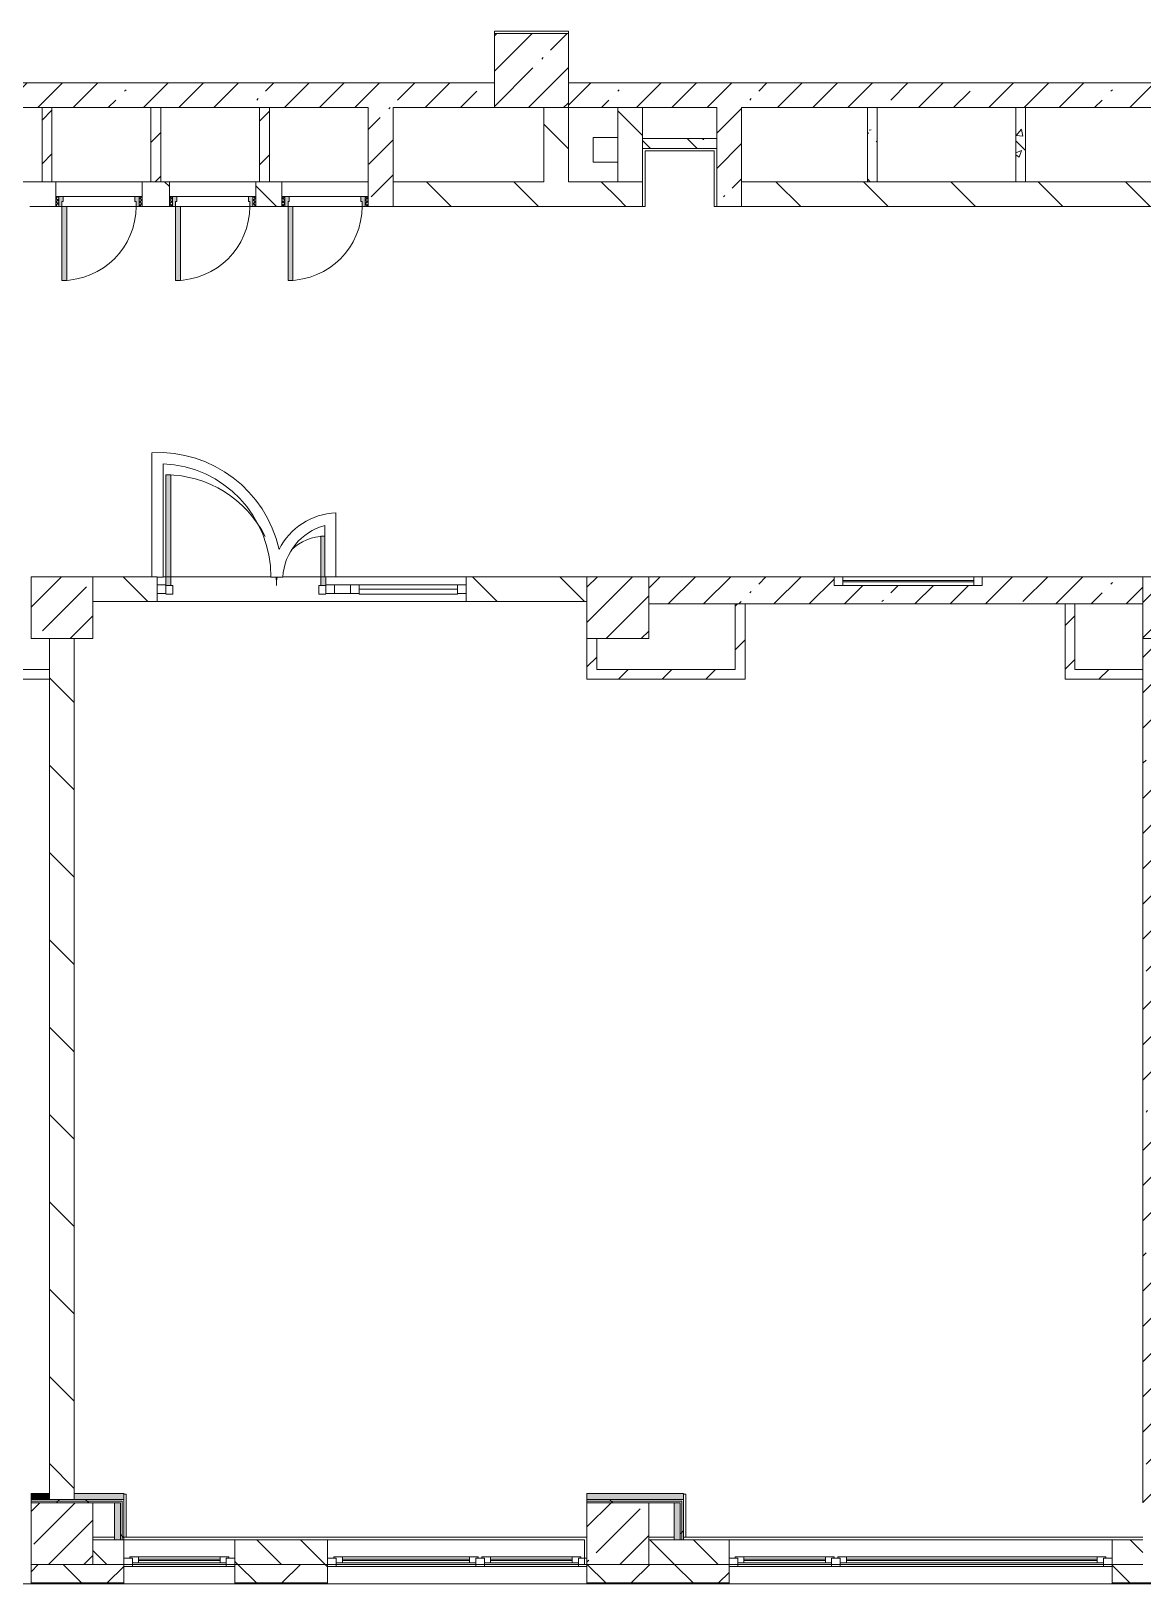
# Model space of a CAD drawing. Header units: millimetres. Extents: x -3245 to 186632, y -8553 to 29000.
# Drawn here: x 116032 to 125032, y -258 to 12320 of the extents above; entities that cross this region are included whole.
import ezdxf

# ---------------------------------------------------------------- set-up
doc = ezdxf.new("R2010")
doc.units = ezdxf.units.MM
for name, color, linetype, lineweight, true_color in [('A-DETL-GENF-5', 7, 'Continuous', 5, 0xaaaaaa), ('A-DOOR-2', 7, 'Continuous', 5, 0xaaaaaa), ('A-DOOR-3', 7, 'Continuous', 5, 0xe2e2e2), ('A-DOOR-FRAM-2', 7, 'Continuous', 5, 0xe2e2e2), ('A-DOOR-FRAM-3', 7, 'Continuous', 5, 0xaaaaaa), ('A-FLOR-2', 7, 'Continuous', 5, 0xaaaaaa), ('I-WALL-27', 7, 'Continuous', 5, 0xe7e7e7), ('I-WALL-28', 7, 'Continuous', 9, 0xe7e7e7), ('I-WALL-31', 7, 'Continuous', 5, 0x787878)]:
    doc.layers.add(name, color=color, linetype=linetype, lineweight=lineweight, true_color=true_color)
for name, color, linetype, lineweight in [('A-GLAZ-2', 7, 'Continuous', 5), ('A-GLAZ-CURT-3', 7, 'Continuous', 5), ('A-GLAZ-CWMG-4', 7, 'Continuous', 5), ('A-WALL', 7, 'Continuous', 9), ('A-WALL-7', 7, 'Continuous', 5), ('I-WALL-29', 7, 'Continuous', 5), ('S-COLS-2', 7, 'Continuous', 5)]:
    doc.layers.add(name, color=color, linetype=linetype, lineweight=lineweight)
pattern_1 = [(45, (59622.45, 0), (-285.1231, 285.1231), []), (45, (59907.57, 0), (-285.1231, 285.1231), [504.031, -100.806, 16.764, -84.042])]
pattern_2 = [(135, (59622.45, 0), (-353.5534, -353.5534), [])]
pattern_3 = [(45, (59622.45, 0), (-176.7767, 176.7767), [])]
pattern_4 = [(135, (59622.45, 0), (-377.1708, -377.1708), [533.4, -88.9, 17.78, -88.9]), (135, (59622.45, 376.94), (-377.1708, -377.1708), []), (50, (59622.45, 0), (637.6445, -55.7866), [66.675, -733.425]), (355, (59622.45, 0), (-123.3494, 668.699), [53.34, -586.74]), (100.451, (59675.6, -4.65), (514.299, 612.908), [56.665, -623.315]), (46.184, (59622.45, 177.8), (948.776, -147.15), [100.012, -1100.137]), (96.636, (59701.5, 165.5), (830.909, 865.997), [84.998, -934.973]), (351.184, (59622.45, 177.8), (830.918, 865.988), [80.01, -880.11]), (21, (59711.35, 133.35), (530.6506, -357.9283), [66.675, -733.425]), (326, (59711.35, 133.35), (216.308, 644.6585), [53.34, -586.74]), (71.451, (59755.6, 103.5), (746.9596, 286.7243), [56.665, -623.315]), (37.5, (59622.45, 0), (10.8105, 295.9426), [16.764, -562.864, 16.764, -578.866, -588.962]), (37.5, (59622.45, 0), (10.8105, 295.9426), [-1175.258, 16.764, -572.198]), (7.5, (59622.45, 0), (233.8692, 350.6318), [16.764, -322.834, 16.764, -549.529, -224.472]), (7.5, (59622.45, 0), (233.8692, 350.6318), [-905.891, 16.764, -207.708]), (327.5, (59424.2, 0), (474.5678, -20.0513), [16.764, -205.486, 16.764, -676.656, -920.115]), (327.5, (59424.2, 0), (474.5678, -20.0513), [-915.67, 16.764, -903.351]), (317.5, (59335.3, 0), (518.4522, 88.9934), [16.764, -272.161, 16.764, -443.738, -653.415]), (317.5, (59335.3, 0), (518.4522, 88.9934), [-749.427, 16.764, -636.651])]
pattern_5 = [(135, (59622.45, 0), (-176.7767, -176.7767), [])]
pattern_6 = [(45, (59622.45, 0), (-530.33, 530.33), []), (135, (59622.45, 0), (-530.33, -530.33), [])]

# ---------------------------------------------------------------- blocks, each defined once
blk = doc.blocks.new('BSC_Колонна _Прямоугольная - 500х500-V100-2_4_1_птичка')
at = {"layer": 'S-COLS-2'}
h = blk.add_hatch(dxfattribs=at)
h.set_pattern_fill('FP_109', color=256, style=0, pattern_type=2)
h.set_pattern_definition([(45, (-61160, -7650), (-285.1231, 285.1231), []), (45, (-60874.88, -7650), (-285.123, 285.123), [504.031, -100.806, 16.764, -84.042])])
h.paths.add_polyline_path([(-250, -250), (250, -250), (250, 250), (-250, 250)])
for p, q in [((250, 250), (-250, 250)), ((-250, 250), (-250, -250)), ((250, -250), (250, 250)), ((-250, -250), (250, -250))]:
    blk.add_line(p, q, dxfattribs=at)
blk = doc.blocks.new('BSC_Колонна _Прямоугольная - 500х500-V107-2_4_1_птичка')
at = {"layer": 'S-COLS-2'}
h = blk.add_hatch(dxfattribs=at)
h.set_pattern_fill('FP_116', color=256, style=0, pattern_type=2)
h.set_pattern_definition([(45, (-61160, -150), (-285.123, 285.123), []), (45, (-60874.88, -150), (-285.123, 285.123), [504.031, -100.806, 16.764, -84.042])])
h.paths.add_polyline_path([(-159, -250), (250, -250), (250, 250), (-250, 250), (-250, -250)])
for p, q in [((250, 250), (-250, 250)), ((-250, 250), (-250, -250)), ((250, -250), (250, 250)), ((-250, -250), (250, -250))]:
    blk.add_line(p, q, dxfattribs=at)
blk = doc.blocks.new('BSC_Колонна _Прямоугольная - 500х500-V111-2_4_1_птичка')
at = {"layer": 'S-COLS-2'}
h = blk.add_hatch(dxfattribs=at)
h.set_pattern_fill('FP_120', color=256, style=0, pattern_type=2)
h.set_pattern_definition([(45, (-65660, -7650), (-285.1231, 285.1231), []), (45, (-65374.88, -7650), (-285.1231, 285.1231), [504.031, -100.806, 16.764, -84.042])])
h.paths.add_polyline_path([(-22, -250), (250, -250), (250, 250), (-250, 250), (-250, -250)])
for p, q in [((250, 250), (-250, 250)), ((-250, 250), (-250, -250)), ((250, -250), (250, 250)), ((-250, -250), (250, -250))]:
    blk.add_line(p, q, dxfattribs=at)
blk = doc.blocks.new('BSC_Колонна _Прямоугольная - 500х500-V129-2_4_1_птичка')
at = {"layer": 'S-COLS-2'}
h = blk.add_hatch(dxfattribs=at)
h.set_pattern_fill('FP_147', color=256, style=0, pattern_type=2)
h.set_pattern_definition([(45, (-56660, -150), (-285.123, 285.123), []), (45, (-56374.88, -150), (-285.123, 285.123), [504.031, -100.806, 16.764, -84.042])])
h.paths.add_polyline_path([(-250, -250), (250, -250), (250, 250), (-250, 250), (-250, 80)])
for p, q in [((250, 250), (-250, 250)), ((-250, 250), (-250, -250)), ((250, -250), (250, 250)), ((-250, -250), (250, -250))]:
    blk.add_line(p, q, dxfattribs=at)
blk = doc.blocks.new('BSC_Колонна _Прямоугольная - 500х500-V130-2_4_1_птичка')
at = {"layer": 'S-COLS-2'}
h = blk.add_hatch(dxfattribs=at)
h.set_pattern_fill('FP_148', color=256, style=0, pattern_type=2)
h.set_pattern_definition([(45, (-56660, -7650), (-285.123, 285.123), []), (45, (-56374.88, -7650), (-285.123, 285.123), [504.031, -100.806, 16.764, -84.042])])
h.paths.add_polyline_path([(-250, -250), (250, -250), (250, 250), (-250, 250), (-250, 100)])
for p, q in [((250, 250), (-250, 250)), ((-250, 250), (-250, -250)), ((250, -250), (250, 250)), ((-250, -250), (250, -250))]:
    blk.add_line(p, q, dxfattribs=at)
blk = doc.blocks.new('BSC_Колонна _Прямоугольная - 600х600-V135-2_4_1_птичка')
at = {"layer": 'S-COLS-2'}
h = blk.add_hatch(dxfattribs=at)
h.set_pattern_fill('FP_153', color=256, style=0, pattern_type=2)
h.set_pattern_definition([(45, (-60460, -12000), (-285.1231, 285.1231), []), (45, (-60174.88, -12000), (-285.1231, 285.1231), [504.031, -100.806, 16.764, -84.042])])
h.paths.add_polyline_path([(-300, -300), (300, -300), (300, 300), (-300, 300), (-300, -201)])
for p, q in [((300, 300), (-300, 300)), ((-300, 300), (-300, -300)), ((300, -300), (300, 300)), ((-300, -300), (300, -300))]:
    blk.add_line(p, q, dxfattribs=at)
blk = doc.blocks.new('120_Окно_СКБ_2Ст - 120_Окно_СКБ_2Ст 3100х2500 _мал_створка слева_-22446080-2_4_1_птичка')
at = {"layer": 'A-GLAZ-2'}
for p, q in [((-1550, -127), (-1550, -57)), ((-1550, -57), (-1480, -57)), ((1550, -57), (-1550, -57)), ((-1480, -57), (-1480, -127)), ((650, -87), (-1480, -87)), ((-1480, -87), (-1480, -127)), ((-1430, -137), (-1430, -87)), ((-1430, -107), (600, -107)), ((600, -117), (-1430, -117)), ((600, -137), (600, -87)), ((650, -127), (650, -57)), ((650, -57), (720, -57)), ((650, -127), (650, -87)), ((720, -57), (720, -127)), ((1480, -87), (720, -87)), ((720, -87), (720, -127)), ((770, -137), (770, -87)), ((770, -107), (1430, -107)), ((1430, -117), (770, -117)), ((1430, -137), (1430, -87)), ((1480, -127), (1480, -57)), ((1480, -57), (1550, -57)), ((1480, -127), (1480, -87)), ((1550, -57), (1550, -127)), ((-1480, -127), (-1550, -127)), ((-1550, -127), (-1500, -127)), ((-1480, -127), (-1500, -127)), ((-1500, -127), (-1500, -137)), ((-1500, -137), (670, -137)), ((670, -137), (-1500, -137)), ((720, -127), (650, -127)), ((670, -127), (650, -127)), ((670, -127), (700, -127)), ((670, -137), (670, -127)), ((720, -127), (700, -127)), ((700, -127), (700, -137)), ((700, -137), (1500, -137)), ((1500, -137), (700, -137)), ((1550, -127), (1480, -127)), ((1500, -127), (1480, -127)), ((1500, -127), (1550, -127)), ((1500, -137), (1500, -127))]:
    blk.add_line(p, q, dxfattribs=at)
blk = doc.blocks.new('120_Окно_СКБ_1Ст - 120_Окно_СКБ_1Ст 900х2500_h_-20664874-2_4_1_птичка')
at = {"layer": 'A-GLAZ-2'}
for p, q in [((-450, -127), (-450, -57)), ((-450, -57), (-380, -57)), ((450, -57), (-450, -57)), ((-380, -57), (-380, -127)), ((380, -87), (-380, -87)), ((-380, -87), (-380, -127)), ((-330, -137), (-330, -87)), ((-330, -107), (330, -107)), ((330, -117), (-330, -117)), ((330, -137), (330, -87)), ((380, -127), (380, -57)), ((380, -57), (450, -57)), ((380, -127), (380, -87)), ((450, -57), (450, -127)), ((-380, -127), (-450, -127)), ((-450, -127), (-400, -127)), ((-380, -127), (-400, -127)), ((-400, -127), (-400, -137)), ((-400, -137), (400, -137)), ((400, -137), (-400, -137)), ((450, -127), (380, -127)), ((400, -127), (380, -127)), ((400, -127), (450, -127)), ((400, -137), (400, -127))]:
    blk.add_line(p, q, dxfattribs=at)
blk = doc.blocks.new('120_Окно_СКБ_2Ст - 120_Окно_СКБ_2Ст 2100х2500 _мал створка СЛЕВА_-22446485-2_4_1_птичка')
at = {"layer": 'A-GLAZ-2'}
for p, q in [((-1050, -127), (-1050, -57)), ((-1050, -57), (-980, -57)), ((1050, -57), (-1050, -57)), ((-980, -57), (-980, -127)), ((-220, -87), (-980, -87)), ((-980, -87), (-980, -127)), ((-930, -137), (-930, -87)), ((-930, -107), (-270, -107)), ((-270, -117), (-930, -117)), ((-270, -137), (-270, -87)), ((-220, -127), (-220, -57)), ((-220, -57), (-150, -57)), ((-220, -127), (-220, -87)), ((-150, -57), (-150, -127)), ((980, -87), (-150, -87)), ((-150, -87), (-150, -127)), ((-100, -137), (-100, -87)), ((-100, -107), (930, -107)), ((930, -117), (-100, -117)), ((930, -137), (930, -87)), ((980, -127), (980, -57)), ((980, -57), (1050, -57)), ((980, -127), (980, -87)), ((1050, -57), (1050, -127)), ((-980, -127), (-1050, -127)), ((-1050, -127), (-1000, -127)), ((-980, -127), (-1000, -127)), ((-1000, -127), (-1000, -137)), ((-1000, -137), (-200, -137)), ((-200, -137), (-1000, -137)), ((-150, -127), (-220, -127)), ((-200, -127), (-220, -127)), ((-200, -127), (-170, -127)), ((-200, -137), (-200, -127)), ((-150, -127), (-170, -127)), ((-170, -127), (-170, -137)), ((-170, -137), (1000, -137)), ((1000, -137), (-170, -137)), ((1050, -127), (980, -127)), ((1000, -127), (980, -127)), ((1000, -127), (1050, -127)), ((1000, -137), (1000, -127))]:
    blk.add_line(p, q, dxfattribs=at)
blk = doc.blocks.new('110_Дверь_СКБ_1Ст - д-18 700x2100h_Технический шкаф ЭОМ и СС-V192-2_4_1_птичка')
at = {"layer": 'A-DOOR-2'}
h = blk.add_hatch(dxfattribs=at)
h.set_pattern_fill('FP_188', color=256, style=0, pattern_type=2)
h.set_pattern_definition([(135, (1951.41, 164.685), (-14.14214, -14.14214), []), (225, (1951.41, 164.685), (14.14214, -14.14214), [])])
h.paths.add_polyline_path([(362.5, 100), (337.5, 100), (337.5, 20), (362.5, 20)])
at = {"layer": 'A-DOOR-3'}
h = blk.add_hatch(color=256, dxfattribs=at)
h.paths.add_polyline_path([(312.5, 100), (312.5, 60), (302.5, 60), (302.5, 20), (337.5, 20), (337.5, 100)])
h.paths.add_polyline_path([(-287.5, 100), (-312.5, 100), (-312.5, 20), (-277.5, 20), (-277.5, 60), (-287.5, 60)])
at = {"layer": 'A-DOOR-FRAM-2'}
blk.add_hatch(color=256, dxfattribs=at).paths.add_polyline_path([(272.5, 700), (272.5, 100), (312.5, 100), (312.5, 700)])
at = {"layer": 'A-DOOR-FRAM-3'}
h = blk.add_hatch(dxfattribs=at)
h.set_pattern_fill('FP_189', color=256, style=0, pattern_type=2)
h.set_pattern_definition([(45, (-171.384, 164.685), (-14.1421, 14.1421), []), (135, (-171.384, 164.685), (-14.1421, -14.1421), [])])
h.paths.add_polyline_path([(-318, 100), (-337.5, 100), (-337.5, 20), (-312.5, 20), (-312.5, 100)])
at = {"layer": 'A-DOOR-2'}
for p, q in [((312.5, 700), (272.5, 700)), ((272.5, 700), (272.5, 100)), ((312.5, 100), (312.5, 700)), ((272.5, 100), (312.5, 100))]:
    blk.add_line(p, q, dxfattribs=at)
blk.add_arc((312.5, 100), 600, 90, 180, dxfattribs=at)
at = {"layer": 'A-DOOR-FRAM-3'}
for p, q in [((-312.5, 100), (-337.5, 100)), ((-337.5, 100), (-337.5, 20)), ((-337.5, 20), (-312.5, 20)), ((-287.5, 100), (-312.5, 100)), ((-312.5, 100), (-312.5, 20)), ((-312.5, 20), (-312.5, 100)), ((-312.5, 20), (-277.5, 20)), ((-287.5, 60), (-287.5, 100)), ((-287.5, 100), (272.5, 100)), ((-277.5, 60), (-287.5, 60)), ((-277.5, 20), (-277.5, 60)), ((302.5, 20), (-277.5, 20)), ((312.5, 60), (302.5, 60)), ((302.5, 60), (302.5, 20)), ((302.5, 20), (337.5, 20)), ((312.5, 100), (312.5, 60)), ((337.5, 100), (312.5, 100)), ((337.5, 20), (337.5, 100)), ((362.5, 100), (337.5, 100)), ((337.5, 100), (337.5, 20)), ((337.5, 20), (362.5, 20)), ((362.5, 20), (362.5, 100))]:
    blk.add_line(p, q, dxfattribs=at)
blk = doc.blocks.new('120_Окно_СКБ_1Ст - 120_Окно_СКБ_1Ст 400х1200 EI30-24228621-2_4_1_птичка')
at = {"layer": 'A-GLAZ-2'}
for p, q in [((-600, 40), (-600, 110)), ((-600, 110), (-530, 110)), ((600, 110), (-600, 110)), ((-530, 40), (-600, 40)), ((-600, 40), (600, 40)), ((-530, 110), (-530, 40)), ((530, 80), (-530, 80)), ((530, 70), (-530, 70)), ((530, 40), (530, 110)), ((530, 110), (600, 110)), ((600, 40), (530, 40)), ((600, 110), (600, 40))]:
    blk.add_line(p, q, dxfattribs=at)
blk = doc.blocks.new('Прямоугольный импост - 50 x 70 мм-V248-2_4_1_птичка')
at = {"layer": 'A-GLAZ-CWMG-4'}
for p, q in [((-70, 35), (0, 35)), ((-70, -35), (-70, 35)), ((0, 35), (0, -35)), ((0, -35), (-70, -35))]:
    blk.add_line(p, q, dxfattribs=at)
blk = doc.blocks.new('Дверь_Витражная_остекление_ - ДВН_ДАО_Главный вход_1200 в свету-V258-2_4_1_птичка')
at = {"layer": 'A-DOOR-3'}
for points in [[(-607, 30), (-607, 925), (-647, 925), (-647, 30)], [(647, 30), (647, 100), (639, 100), (639, 430), (607, 430), (607, 30), (639, 30)]]:
    blk.add_hatch(color=256, dxfattribs=at).paths.add_polyline_path(points)
at = {"layer": 'A-DETL-GENF-5'}
for p, q in [((-607, 925), (-647, 925)), ((-647, 925), (-647, 35)), ((-607, 30), (-607, 925)), ((639, 430), (607, 430)), ((607, 430), (607, 30)), ((-647, 30), (-607, 30)), ((-592, 30), (-647, 30)), ((-592, -40), (-592, 30)), ((592, -40), (592, 30)), ((592, 30), (647, 30)), ((607, 30), (647, 30)), ((647, 35), (647, 100)), ((-647, -40), (-592, -40)), ((647, -40), (592, -40))]:
    blk.add_line(p, q, dxfattribs=at)
at = {"layer": 'A-DOOR-2'}
for p, q in [((-647, 925), (-647, 35)), ((647, 100), (647, 35))]:
    blk.add_line(p, q, dxfattribs=at)
for centre, radius, start, end in [((-647, 30), 895, 26.2405, 90), ((647, 30), 400, 91.3229, 133.9937), ((-647, 30), 895, 360, 4.3606), ((647, 30), 400, 170.1518, 180)]:
    blk.add_arc(centre, radius, start, end, dxfattribs=at)
blk = doc.blocks.new('Системная панель - Стемалит - 40мм-V250-2_4_1_птичка')
at = {"layer": 'A-GLAZ-CURT-3'}
for p, q in [((65, 35), (-65, 35)), ((-65, 35), (-65, -35)), ((65, -35), (65, 35)), ((-65, -35), (65, -35))]:
    blk.add_line(p, q, dxfattribs=at)
blk = doc.blocks.new('Прямоугольный импост - 50 x 70 мм-V251-2_4_1_птичка')
at = {"layer": 'A-GLAZ-CWMG-4'}
for p, q in [((-35, 35), (35, 35)), ((-35, -35), (-35, 35)), ((35, 35), (35, -35)), ((35, -35), (-35, -35))]:
    blk.add_line(p, q, dxfattribs=at)
blk = doc.blocks.new('Прямоугольный импост - 50 x 70 мм-V252-2_4_1_птичка')
at = {"layer": 'A-GLAZ-CWMG-4'}
for p, q in [((0, 35), (-70, 35)), ((-70, 35), (-70, -35)), ((0, -35), (0, 35)), ((-70, -35), (0, -35))]:
    blk.add_line(p, q, dxfattribs=at)
blk = doc.blocks.new('Системная панель - Стекло - 40мм-V259-2_4_1_птичка')
at = {"layer": 'A-GLAZ-CURT-3'}
for p, q in [((397.5, 0), (-397.5, 0)), ((-397.5, 0), (-397.5, -40)), ((397.5, -40), (397.5, 0)), ((-397.5, -40), (397.5, -40))]:
    blk.add_line(p, q, dxfattribs=at)
blk = doc.blocks.new('Прямоугольный импост - 50 x 70 мм-V254-2_4_1_птичка')
at = {"layer": 'A-GLAZ-CWMG-4'}
for p, q in [((-35, 35), (35, 35)), ((-35, -35), (-35, 35)), ((35, 35), (35, -35)), ((35, -35), (-35, -35))]:
    blk.add_line(p, q, dxfattribs=at)
blk = doc.blocks.new('Прямоугольный импост - 50 x 70 мм-V255-2_4_1_птичка')
at = {"layer": 'A-GLAZ-CWMG-4'}
blk.add_line((41991, 7835), (41196, 7835), dxfattribs=at)

msp = doc.modelspace()

# ---------------------------------------------------------------- hatches: boundary and pattern name
at = {"layer": 'A-WALL-7'}
h = msp.add_hatch(dxfattribs=at)
h.set_pattern_fill('FP_133', color=256, style=0, pattern_type=2)
h.set_pattern_definition(pattern_5)
h.paths.add_polyline_path([(117682.4, -100), (118432.4, -100), (118432.4, 100), (117682.4, 100)])
h.paths.add_polyline_path([(116782.4, -100), (116782.4, 100), (116532.4, 100), (116532.4, -100)])
h = msp.add_hatch(dxfattribs=at)
h.set_pattern_fill('FP_133', color=256, style=0, pattern_type=2)
h.set_pattern_definition(pattern_5)
h.paths.add_polyline_path([(121550.6, -100), (121682.4, -100), (121682.4, 100), (121032.4, 100), (121032.4, -100)])
h.paths.add_polyline_path([(125032.4, -100), (125032.4, 100), (124782.4, 100), (124782.4, -100)])
h = msp.add_hatch(dxfattribs=at)
h.set_pattern_fill('FP_123', color=256, style=0, pattern_type=2)
h.set_pattern_definition([(45, (59622.45, 0), (-353.5534, 353.5534), []), (135, (59622.45, 0), (-353.5534, -353.5534), [])])
h.paths.add_polyline_path([(135322.4, -250), (135322.4, -100), (131182.4, -100), (131182.4, -250), (134535.9, -250)])
h.paths.add_polyline_path([(128970.8, -250), (130282.4, -250), (130282.4, -100), (126682.4, -100), (126682.4, -250), (127115.7, -250)])
h.paths.add_polyline_path([(117682.4, -250), (118432.4, -250), (118432.4, -100), (117682.4, -100)])
h.paths.add_polyline_path([(116532.4, -250), (116782.4, -250), (116782.4, -100), (116032.4, -100), (116032.4, -250), (116449.2, -250)])
h.paths.add_polyline_path([(120532.4, -250), (121682.4, -250), (121682.4, -100), (120532.4, -100)])
h.paths.add_polyline_path([(124782.4, -250), (125782.4, -250), (125782.4, -100), (124782.4, -100)])
h.paths.add_polyline_path([(103032.4, -250), (103658.8, -250), (103658.8, -100), (102282.4, -100), (102282.4, -250), (103000.2, -250)])
h.paths.add_polyline_path([(111532.4, -250), (112932.4, -250), (112932.4, -100), (111532.4, -100)])
h.paths.add_polyline_path([(108432.4, -250), (108432.4, -100), (107032.4, -100), (107032.4, -250), (107637.8, -250)])
h.paths.add_polyline_path([(104558.8, -250), (104932.4, -250), (104932.4, -100), (104558.8, -100)])
h.paths.add_polyline_path([(98382.4, -250), (99182.4, -250), (99182.4, -100), (98382.4, -100), (98382.4, -176.4)])
at = {"layer": 'I-WALL-27'}
msp.add_hatch(color=256, dxfattribs=at).paths.add_polyline_path([(116182.4, 425), (116182.4, 475), (116032.4, 475), (116032.4, 425)])
at = {"layer": 'I-WALL-28'}
for points in [[(116782.4, 425), (116782.4, 475), (116382.4, 475), (116382.4, 425), (116769.9, 425)], [(116757.4, 100), (116757.4, 400), (116707.4, 400), (116707.4, 100)], [(121312.4, 425), (121312.4, 475), (120532.4, 475), (120532.4, 425), (120623.1, 425)], [(121287.4, 100), (121287.4, 400), (121237.4, 400), (121237.4, 100)]]:
    msp.add_hatch(color=256, dxfattribs=at).paths.add_polyline_path(points)
at = {"layer": 'I-WALL-29'}
h = msp.add_hatch(dxfattribs=at)
h.set_pattern_fill('FP_131', color=256, style=0, pattern_type=2)
h.set_pattern_definition(pattern_1)
h.paths.add_polyline_path([(115322.4, 11700), (119782.4, 11700), (119782.4, 11900), (114382.4, 11900), (114382.4, 11700), (115122.4, 11700)])
h.paths.add_polyline_path([(121550.6, 11700), (125782.4, 11700), (125782.4, 11900), (120382.4, 11900), (120382.4, 11700), (120982.4, 11700)])
h = msp.add_hatch(dxfattribs=at)
h.set_pattern_fill('FP_135', color=256, style=0, pattern_type=2)
h.set_pattern_definition(pattern_3)
h.paths.add_polyline_path([(116201.7, 11100), (116201.7, 11700), (116121.7, 11700), (116121.7, 11100)])
h = msp.add_hatch(dxfattribs=at)
h.set_pattern_fill('FP_135', color=256, style=0, pattern_type=2)
h.set_pattern_definition(pattern_3)
h.paths.add_polyline_path([(117081.7, 11100), (117081.7, 11700), (117001.7, 11700), (117001.7, 11100)])
h = msp.add_hatch(dxfattribs=at)
h.set_pattern_fill('FP_135', color=256, style=0, pattern_type=2)
h.set_pattern_definition(pattern_3)
h.paths.add_polyline_path([(117961.7, 11100), (117961.7, 11700), (117881.7, 11700), (117881.7, 11100)])
h = msp.add_hatch(dxfattribs=at)
h.set_pattern_fill('FP_131', color=256, style=0, pattern_type=2)
h.set_pattern_definition(pattern_1)
h.paths.add_polyline_path([(118962.4, 10900), (118962.4, 11700), (118762.4, 11700), (118768, 10900)])
h = msp.add_hatch(dxfattribs=at)
h.set_pattern_fill('FP_134', color=256, style=0, pattern_type=2)
h.set_pattern_definition(pattern_2)
h.paths.add_polyline_path([(120382.4, 11100), (120382.4, 11700), (120182.4, 11700), (120182.4, 11100)])
h = msp.add_hatch(dxfattribs=at)
h.set_pattern_fill('FP_134', color=256, style=0, pattern_type=2)
h.set_pattern_definition(pattern_2)
h.paths.add_polyline_path([(120982.4, 11100), (120982.4, 11700), (120782.4, 11700), (120782.4, 11100)])
h = msp.add_hatch(dxfattribs=at)
h.set_pattern_fill('FP_134', color=256, style=0, pattern_type=2)
h.set_pattern_definition(pattern_2)
h.paths.add_polyline_path([(120782.4, 10900), (120982.4, 10900), (120982.4, 11700), (120782.4, 11700), (120782.4, 11100)])
h = msp.add_hatch(dxfattribs=at)
h.set_pattern_fill('FP_131', color=256, style=0, pattern_type=2)
h.set_pattern_definition(pattern_1)
h.paths.add_polyline_path([(121582.4, 10900), (121782.4, 10900), (121782.4, 11700), (121582.4, 11700), (121582.4, 11100)])
h = msp.add_hatch(dxfattribs=at)
h.set_pattern_fill('FP_134', color=256, style=0, pattern_type=2)
h.set_pattern_definition(pattern_2)
h.paths.add_polyline_path([(120782.4, 10900), (120782.4, 11100), (118962.4, 11100), (118962.4, 10900), (119695.6, 10900)])
h.paths.add_polyline_path([(114130.4, 10900), (115122.4, 10900), (115122.4, 11100), (111532.4, 11100), (111532.4, 10900), (112275.4, 10900)])
h.paths.add_polyline_path([(116022.4, 10900), (116232.4, 10900), (116232.4, 11100), (116022.4, 11100), (116022.4, 10980)])
h.paths.add_polyline_path([(117852.4, 10900), (118062.4, 10900), (118062.4, 11100), (117852.4, 11100), (117852.4, 10980)])
h.paths.add_polyline_path([(117152.4, 10900), (117152.4, 11100), (116932.4, 11100), (116932.4, 10900)])
h.paths.add_polyline_path([(106883.2, 10900), (111332.4, 10900), (111332.4, 11100), (106883.2, 11100)])
h = msp.add_hatch(dxfattribs=at)
h.set_pattern_fill('FP_134', color=256, style=0, pattern_type=2)
h.set_pattern_definition(pattern_2)
h.paths.add_polyline_path([(126182.4, 10900), (126182.4, 11100), (121782.4, 11100), (121782.4, 10900), (123405.6, 10900)])
h = msp.add_hatch(dxfattribs=at)
h.set_pattern_fill('FP_134', color=256, style=0, pattern_type=2)
h.set_pattern_definition(pattern_2)
h.paths.add_polyline_path([(120532.4, 7700), (120532.4, 7900), (119553.4, 7900), (119553.4, 7700), (119695.6, 7700)])
h.paths.add_polyline_path([(116532.4, 7700), (117053.4, 7700), (117053.4, 7900), (116532.4, 7900), (116532.4, 7750.3)])
h = msp.add_hatch(dxfattribs=at)
h.set_pattern_fill('FP_131', color=256, style=0, pattern_type=2)
h.set_pattern_definition(pattern_1)
h.paths.add_polyline_path([(124482.4, 7680), (125032.4, 7680), (125032.4, 7900), (123732.4, 7900), (123732.4, 7830), (122532.4, 7830), (122532.4, 7900), (121032.4, 7900), (121032.4, 7680), (124402.4, 7680)])
h = msp.add_hatch(dxfattribs=at)
h.set_pattern_fill('FP_135', color=256, style=0, pattern_type=2)
h.set_pattern_definition(pattern_3)
h.paths.add_polyline_path([(121812.4, 7150), (121812.4, 7680), (121732.4, 7680), (121732.4, 7150)])
h = msp.add_hatch(dxfattribs=at)
h.set_pattern_fill('FP_135', color=256, style=0, pattern_type=2)
h.set_pattern_definition(pattern_3)
h.paths.add_polyline_path([(124482.4, 7070), (124482.4, 7680), (124402.4, 7680), (124402.4, 7070)])
h = msp.add_hatch(dxfattribs=at)
h.set_pattern_fill('FP_134', color=256, style=0, pattern_type=2)
h.set_pattern_definition(pattern_2)
h.paths.add_polyline_path([(116382.4, 425), (116382.4, 7400), (116182.4, 7400), (116182.4, 425)])
h = msp.add_hatch(dxfattribs=at)
h.set_pattern_fill('FP_135', color=256, style=0, pattern_type=2)
h.set_pattern_definition(pattern_3)
h.paths.add_polyline_path([(120612.4, 7150), (120612.4, 7400), (120532.4, 7400), (120532.4, 7150)])
h = msp.add_hatch(dxfattribs=at)
h.set_pattern_fill('FP_131', color=256, style=0, pattern_type=2)
h.set_pattern_definition(pattern_1)
h.paths.add_polyline_path([(125032.4, 400), (125252.4, 400), (125252.4, 7400), (125032.4, 7400), (125032.4, 808.9)])
h = msp.add_hatch(dxfattribs=at)
h.set_pattern_fill('FP_135', color=256, style=0, pattern_type=2)
h.set_pattern_definition(pattern_3)
h.paths.add_polyline_path([(116182.4, 7070), (116182.4, 7150), (115880.9, 7150), (115880.9, 7070), (115985.5, 7070)])
h = msp.add_hatch(dxfattribs=at)
h.set_pattern_fill('FP_135', color=256, style=0, pattern_type=2)
h.set_pattern_definition(pattern_3)
h.paths.add_polyline_path([(120532.4, 7070), (121812.4, 7070), (121812.4, 7150), (120532.4, 7150)])
h = msp.add_hatch(dxfattribs=at)
h.set_pattern_fill('FP_135', color=256, style=0, pattern_type=2)
h.set_pattern_definition(pattern_3)
h.paths.add_polyline_path([(125032.4, 7070), (125032.4, 7150), (124482.4, 7150), (124482.4, 7070)])
h = msp.add_hatch(dxfattribs=at)
h.set_pattern_fill('FP_227', color=256, style=0, pattern_type=2)
h.set_pattern_definition(pattern_6)
h.paths.add_polyline_path([(116382.4, 412.5), (116382.4, 425), (116032.4, 425), (116032.4, 412.5), (116182.4, 412.5)])
h = msp.add_hatch(dxfattribs=at)
h.set_pattern_fill('FP_227', color=256, style=0, pattern_type=2)
h.set_pattern_definition(pattern_6)
h.paths.add_polyline_path([(116382.4, 400), (116382.4, 412.5), (116032.4, 412.5), (116032.4, 400), (116182.4, 400)])
h = msp.add_hatch(dxfattribs=at)
h.set_pattern_fill('FP_227', color=256, style=0, pattern_type=2)
h.set_pattern_definition(pattern_6)
h.paths.add_polyline_path([(116769.9, 412.5), (116769.9, 425), (116182.4, 425), (116182.4, 412.5), (116757.4, 412.5)])
h = msp.add_hatch(dxfattribs=at)
h.set_pattern_fill('FP_227', color=256, style=0, pattern_type=2)
h.set_pattern_definition(pattern_6)
h.paths.add_polyline_path([(116532.4, 400), (116757.4, 400), (116757.4, 412.5), (116182.4, 412.5), (116182.4, 400), (116449.2, 400)])
h = msp.add_hatch(dxfattribs=at)
h.set_pattern_fill('FP_227', color=256, style=0, pattern_type=2)
h.set_pattern_definition(pattern_6)
h.paths.add_polyline_path([(116757.4, 100), (116769.9, 100), (116769.9, 412.5), (116757.4, 412.5), (116757.4, 230.5)])
h = msp.add_hatch(dxfattribs=at)
h.set_pattern_fill('FP_227', color=256, style=0, pattern_type=2)
h.set_pattern_definition(pattern_6)
h.paths.add_polyline_path([(116769.9, 100), (116782.4, 100), (116782.4, 425), (116769.9, 425), (116769.9, 230.5)])
h = msp.add_hatch(dxfattribs=at)
h.set_pattern_fill('FP_227', color=256, style=0, pattern_type=2)
h.set_pattern_definition(pattern_6)
h.paths.add_polyline_path([(121299.9, 412.5), (121312.4, 412.5), (121312.4, 425), (120532.4, 425), (120532.4, 412.5), (120623.1, 412.5)])
h = msp.add_hatch(dxfattribs=at)
h.set_pattern_fill('FP_227', color=256, style=0, pattern_type=2)
h.set_pattern_definition(pattern_6)
h.paths.add_polyline_path([(121299.9, 400), (121299.9, 412.5), (120532.4, 412.5), (120532.4, 400), (121287.4, 400)])
h = msp.add_hatch(dxfattribs=at)
h.set_pattern_fill('FP_227', color=256, style=0, pattern_type=2)
h.set_pattern_definition(pattern_6)
h.paths.add_polyline_path([(121299.9, 100), (121299.9, 400), (121287.4, 400), (121287.4, 100)])
h = msp.add_hatch(dxfattribs=at)
h.set_pattern_fill('FP_227', color=256, style=0, pattern_type=2)
h.set_pattern_definition(pattern_6)
h.paths.add_polyline_path([(121299.9, 100), (121312.4, 100), (121312.4, 412.5), (121299.9, 412.5), (121299.9, 230.5)])
at = {"layer": 'I-WALL-31'}
h = msp.add_hatch(dxfattribs=at)
h.set_pattern_fill('FP_142', color=256, style=0, pattern_type=2)
h.set_pattern_definition(pattern_4)
h.paths.add_polyline_path([(122882.4, 11100), (122882.4, 11700), (122802.4, 11700), (122802.4, 11100)])
h = msp.add_hatch(dxfattribs=at)
h.set_pattern_fill('FP_142', color=256, style=0, pattern_type=2)
h.set_pattern_definition(pattern_4)
h.paths.add_polyline_path([(124082.4, 11100), (124082.4, 11700), (124002.4, 11700), (124002.4, 11100)])
h = msp.add_hatch(dxfattribs=at)
h.set_pattern_fill('FP_142', color=256, style=0, pattern_type=2)
h.set_pattern_definition(pattern_4)
h.paths.add_polyline_path([(121582.4, 11370), (121582.4, 11450), (120982.4, 11450), (120982.4, 11370), (121550.6, 11370)])

# ---------------------------------------------------------------- linework, layer by layer
at = {"layer": 'A-FLOR-2'}
for p, q in [((119782.4, 12300), (119782.4, 12320)), ((119782.4, 12320), (120382.4, 12320)), ((120382.4, 12320), (120382.4, 12300)), ((120582.4, 11457), (120782.4, 11457)), ((120582.4, 11257), (120582.4, 11457)), ((121561.4, 11350), (121002.4, 11350)), ((121002.4, 11350), (121002.4, 10900)), ((121561.4, 10900), (121561.4, 11350)), ((120782.4, 11257), (120582.4, 11257)), ((121002.4, 10900), (120982.4, 10900)), ((121582.4, 10900), (121561.4, 10900)), ((117010.5, 8904.6), (117010.5, 7900)), ((117100.5, 7897), (117100.5, 8815.2)), ((118409.4, 8314.2), (118409.4, 7900)), ((118499.4, 7900), (118499.4, 8418.4)), ((117053.4, 7897), (117100.5, 7897)), ((117100.5, 7900), (117972.9, 7900)), ((117973, 7897), (118071, 7897)), ((118071.4, 7900), (119553.4, 7900)), ((119553.4, 7900), (118499.4, 7900)), ((116782.4, 470), (116802.4, 470)), ((116802.4, 470), (116802.4, 120)), ((121312.4, 470), (121332.4, 470)), ((121332.4, 470), (121332.4, 120))]:
    msp.add_line(p, q, dxfattribs=at)
for centre, radius, start, end in [((117063.1, 7906), 1000, 12.44956, 93.01125), ((117063.1, 7906), 910, 359.43333, 87.64026), ((118524.4, 7875), 544, 92.63401, 153.04618), ((118524.4, 7875), 454, 104.67311, 177.22246)]:
    msp.add_arc(centre, radius, start, end, dxfattribs=at)
at = {"layer": 'A-WALL'}
for p, q in [((116201.7, 11700), (116121.7, 11700)), ((117081.7, 11700), (117001.7, 11700)), ((117961.7, 11700), (117881.7, 11700)), ((120982.4, 11700), (120782.4, 11700)), ((122882.4, 11700), (122802.4, 11700)), ((124082.4, 11700), (124002.4, 11700)), ((120982.4, 11370), (120982.4, 11450)), ((121582.4, 11370), (121582.4, 11450)), ((116121.7, 11100), (116201.7, 11100)), ((117001.7, 11100), (117081.7, 11100)), ((117881.7, 11100), (117961.7, 11100)), ((118962.4, 10900), (118962.4, 11100)), ((121782.4, 10900), (121782.4, 11100)), ((122802.4, 11100), (122882.4, 11100)), ((124002.4, 11100), (124082.4, 11100)), ((121812.4, 7680), (121732.4, 7680)), ((124482.4, 7680), (124402.4, 7680)), ((116182.4, 7070), (116182.4, 7150)), ((125032.4, 7070), (125032.4, 7150)), ((116782.4, 425), (116032.4, 425)), ((116769.9, 412.5), (116032.4, 412.5)), ((116182.4, 425), (116182.4, 475)), ((116382.4, 475), (116382.4, 425)), ((116707.4, 400), (116757.4, 400)), ((116757.4, 400), (116757.4, 100)), ((116769.9, 412.5), (116769.9, 100)), ((121312.4, 425), (120532.4, 425)), ((121299.9, 412.5), (120532.4, 412.5)), ((121287.4, 400), (121237.4, 400)), ((121287.4, 400), (121287.4, 100)), ((121299.9, 412.5), (121299.9, 100)), ((116532.4, -100), (116782.4, -100)), ((117682.4, -100), (118432.4, -100)), ((121032.4, -100), (121682.4, -100)), ((124782.4, -100), (125032.4, -100)), ((116032.4, -250), (116782.4, -250)), ((117682.4, -250), (118432.4, -250)), ((120532.4, -250), (121682.4, -250)), ((124782.4, -250), (125782.4, -250)), ((116032.4, -253), (116782.4, -253)), ((117682.4, -253), (118432.4, -253)), ((120532.4, -253), (121682.4, -253)), ((124782.4, -253), (125782.4, -253))]:
    msp.add_line(p, q, dxfattribs=at)
at = {"layer": 'A-WALL-7'}
for p, q in [((116532.4, 100), (120512.4, 100)), ((116782.4, -258), (116782.4, 100)), ((117682.4, 100), (117682.4, -258)), ((118432.4, -258), (118432.4, 100)), ((120512.4, -100), (120512.4, 100)), ((121032.4, 100), (125032.4, 100)), ((121682.4, -258), (121682.4, 100)), ((124782.4, 100), (124782.4, -258)), ((116032.4, -100), (116032.4, -258)), ((120532.4, -100), (120532.4, -258)), ((121682.4, -100), (125032.4, -100)), ((117682.4, -258), (98382.4, -258)), ((125782.4, -258), (117682.4, -258))]:
    msp.add_line(p, q, dxfattribs=at)
at = {"layer": 'I-WALL-29'}
for p, q in [((119782.4, 11900), (114382.4, 11900)), ((125782.4, 11900), (120382.4, 11900)), ((115322.4, 11700), (116121.7, 11700)), ((116121.7, 11700), (116121.7, 11100)), ((116201.7, 11100), (116201.7, 11700)), ((116201.7, 11700), (117001.7, 11700)), ((117001.7, 11700), (117001.7, 11100)), ((117081.7, 11100), (117081.7, 11700)), ((117081.7, 11700), (117881.7, 11700)), ((117881.7, 11700), (117881.7, 11100)), ((117961.7, 11100), (117961.7, 11700)), ((117961.7, 11700), (118762.4, 11700)), ((118762.4, 11700), (118762.4, 10980)), ((118962.4, 11100), (118962.4, 11700)), ((118962.4, 11700), (119782.4, 11700)), ((120182.4, 11700), (120182.4, 11100)), ((120382.4, 11100), (120382.4, 11700)), ((120382.4, 11700), (120782.4, 11700)), ((120782.4, 11700), (120782.4, 11100)), ((120982.4, 11450), (120982.4, 11700)), ((120982.4, 11700), (121582.4, 11700)), ((121582.4, 11700), (121582.4, 11450)), ((121782.4, 11100), (121782.4, 11700)), ((121782.4, 11700), (122802.4, 11700)), ((122802.4, 11700), (122802.4, 11100)), ((122882.4, 11100), (122882.4, 11700)), ((122882.4, 11700), (124002.4, 11700)), ((124002.4, 11700), (124002.4, 11100)), ((124082.4, 11100), (124082.4, 11700)), ((124082.4, 11700), (125782.4, 11700)), ((121582.4, 11450), (120982.4, 11450)), ((120982.4, 10900), (120982.4, 11370)), ((120982.4, 11370), (121582.4, 11370)), ((121582.4, 11370), (121582.4, 10900)), ((115322.4, 11100), (116121.7, 11100)), ((116201.7, 11100), (117001.7, 11100)), ((116232.4, 10980), (116232.4, 11100)), ((116932.4, 11100), (116932.4, 10980)), ((117081.7, 11100), (117881.7, 11100)), ((117152.4, 10980), (117152.4, 11100)), ((117852.4, 11100), (117852.4, 10980)), ((117961.7, 11100), (118762.4, 11100)), ((118062.4, 10980), (118062.4, 11100)), ((120182.4, 11100), (118962.4, 11100)), ((120982.4, 11100), (120382.4, 11100)), ((122802.4, 11100), (121782.4, 11100)), ((124002.4, 11100), (122882.4, 11100)), ((126182.4, 11100), (124082.4, 11100)), ((116022.4, 10900), (116232.4, 10900)), ((116932.4, 10900), (117152.4, 10900)), ((117852.4, 10900), (118062.4, 10900)), ((118762.4, 10900), (120982.4, 10900)), ((121582.4, 10900), (126382.4, 10900)), ((117053.4, 7900), (116532.4, 7900)), ((117053.4, 7700), (117053.4, 7900)), ((117100.5, 7900), (117972.9, 7900)), ((118071.4, 7900), (118409.4, 7900)), ((119553.4, 7900), (119553.4, 7700)), ((119553.4, 7900), (120532.4, 7900)), ((122532.4, 7900), (121032.4, 7900)), ((125032.4, 7900), (123732.4, 7900)), ((120532.4, 7700), (116532.4, 7700)), ((121032.4, 7680), (121732.4, 7680)), ((121732.4, 7680), (121732.4, 7150)), ((121812.4, 7070), (121812.4, 7680)), ((121812.4, 7680), (124402.4, 7680)), ((124402.4, 7680), (124402.4, 7070)), ((124482.4, 7150), (124482.4, 7680)), ((124482.4, 7680), (125032.4, 7680)), ((116182.4, 7400), (116182.4, 7150)), ((116382.4, 475), (116382.4, 7400)), ((120532.4, 7400), (120532.4, 7070)), ((120612.4, 7150), (120612.4, 7400)), ((125032.4, 7400), (125032.4, 7150)), ((114852.4, 7070), (116182.4, 7070)), ((116182.4, 7150), (114932.4, 7150)), ((116182.4, 7070), (116182.4, 475)), ((120532.4, 7070), (121812.4, 7070)), ((121732.4, 7150), (120612.4, 7150)), ((124402.4, 7070), (125032.4, 7070)), ((125032.4, 7150), (124482.4, 7150)), ((125032.4, 7070), (125032.4, 400)), ((116182.4, 475), (116032.4, 475)), ((116032.4, 475), (116032.4, 400)), ((116782.4, 475), (116382.4, 475)), ((116532.4, 400), (116707.4, 400)), ((116707.4, 400), (116707.4, 100)), ((116782.4, 100), (116782.4, 475)), ((121312.4, 475), (120532.4, 475)), ((120532.4, 475), (120532.4, 400)), ((121032.4, 400), (121237.4, 400)), ((121237.4, 400), (121237.4, 100)), ((121312.4, 100), (121312.4, 475)), ((116532.4, 120), (116707.4, 120)), ((116781.6, 120), (120532.4, 120)), ((121032.4, 120), (121237.4, 120)), ((121311.6, 120), (125032.4, 120)), ((117682.4, -100), (116782.4, -100)), ((120532.4, -100), (118432.4, -100))]:
    msp.add_line(p, q, dxfattribs=at)

# ---------------------------------------------------------------- block references
at = {"layer": 'A-DOOR-2', "rotation": 180}
for p in [(116594.9, 11000), (117514.9, 11000), (118424.9, 11000)]:
    msp.add_blockref('110_Дверь_СКБ_1Ст - д-18 700x2100h_Технический шкаф ЭОМ и СС-V192-2_4_1_птичка', p, dxfattribs=at)
at = {"layer": 'A-DOOR-2'}
msp.add_blockref('Дверь_Витражная_остекление_ - ДВН_ДАО_Главный вход_1200 в свету-V258-2_4_1_птичка', (117770.9, 7800), dxfattribs=at)
at = {"layer": 'A-GLAZ-2'}
msp.add_blockref('120_Окно_СКБ_1Ст - 120_Окно_СКБ_1Ст 400х1200 EI30-24228621-2_4_1_птичка', (123132.4, 7790), dxfattribs=at)
at = {"layer": 'A-GLAZ-2', "rotation": 180}
for name, p in [('120_Окно_СКБ_1Ст - 120_Окно_СКБ_1Ст 900х2500_h_-20664874-2_4_1_птичка', (117232.4, -175)), ('120_Окно_СКБ_2Ст - 120_Окно_СКБ_2Ст 2100х2500 _мал створка СЛЕВА_-22446485-2_4_1_птичка', (119482.4, -175)), ('120_Окно_СКБ_2Ст - 120_Окно_СКБ_2Ст 3100х2500 _мал_створка слева_-22446080-2_4_1_птичка', (123232.4, -175))]:
    msp.add_blockref(name, p, dxfattribs=at)
at = {"layer": 'A-GLAZ-CURT-3'}
for name, p in [('Системная панель - Стемалит - 40мм-V250-2_4_1_птичка', (118553.4, 7800)), ('Системная панель - Стекло - 40мм-V259-2_4_1_птичка', (119085.9, 7800))]:
    msp.add_blockref(name, p, dxfattribs=at)
at = {"layer": 'A-GLAZ-CWMG-4', "rotation": 180}
msp.add_blockref('Прямоугольный импост - 50 x 70 мм-V252-2_4_1_птичка', (117053.4, 7800), dxfattribs=at)
at = {"layer": 'A-GLAZ-CWMG-4', "extrusion": (0, 0, -1), "rotation": 180}
for name, p in [('Прямоугольный импост - 50 x 70 мм-V251-2_4_1_птичка', (-118453.4, 7800)), ('Прямоугольный импост - 50 x 70 мм-V254-2_4_1_птичка', (-118653.4, 7800)), ('Прямоугольный импост - 50 x 70 мм-V248-2_4_1_птичка', (-119553.4, 7800))]:
    msp.add_blockref(name, p, dxfattribs=at)
at = {"layer": 'A-GLAZ-CWMG-4'}
msp.add_blockref('Прямоугольный импост - 50 x 70 мм-V255-2_4_1_птичка', (77492.4, 0), dxfattribs=at)
at = {"layer": 'S-COLS-2'}
for name, p in [('BSC_Колонна _Прямоугольная - 600х600-V135-2_4_1_птичка', (120082.4, 12000)), ('BSC_Колонна _Прямоугольная - 500х500-V130-2_4_1_птичка', (116282.4, 7650)), ('BSC_Колонна _Прямоугольная - 500х500-V100-2_4_1_птичка', (120782.4, 7650)), ('BSC_Колонна _Прямоугольная - 500х500-V111-2_4_1_птичка', (125282.4, 7650)), ('BSC_Колонна _Прямоугольная - 500х500-V129-2_4_1_птичка', (116282.4, 150)), ('BSC_Колонна _Прямоугольная - 500х500-V107-2_4_1_птичка', (120782.4, 150))]:
    msp.add_blockref(name, p, dxfattribs=at)

doc.saveas('drawing.dxf')
